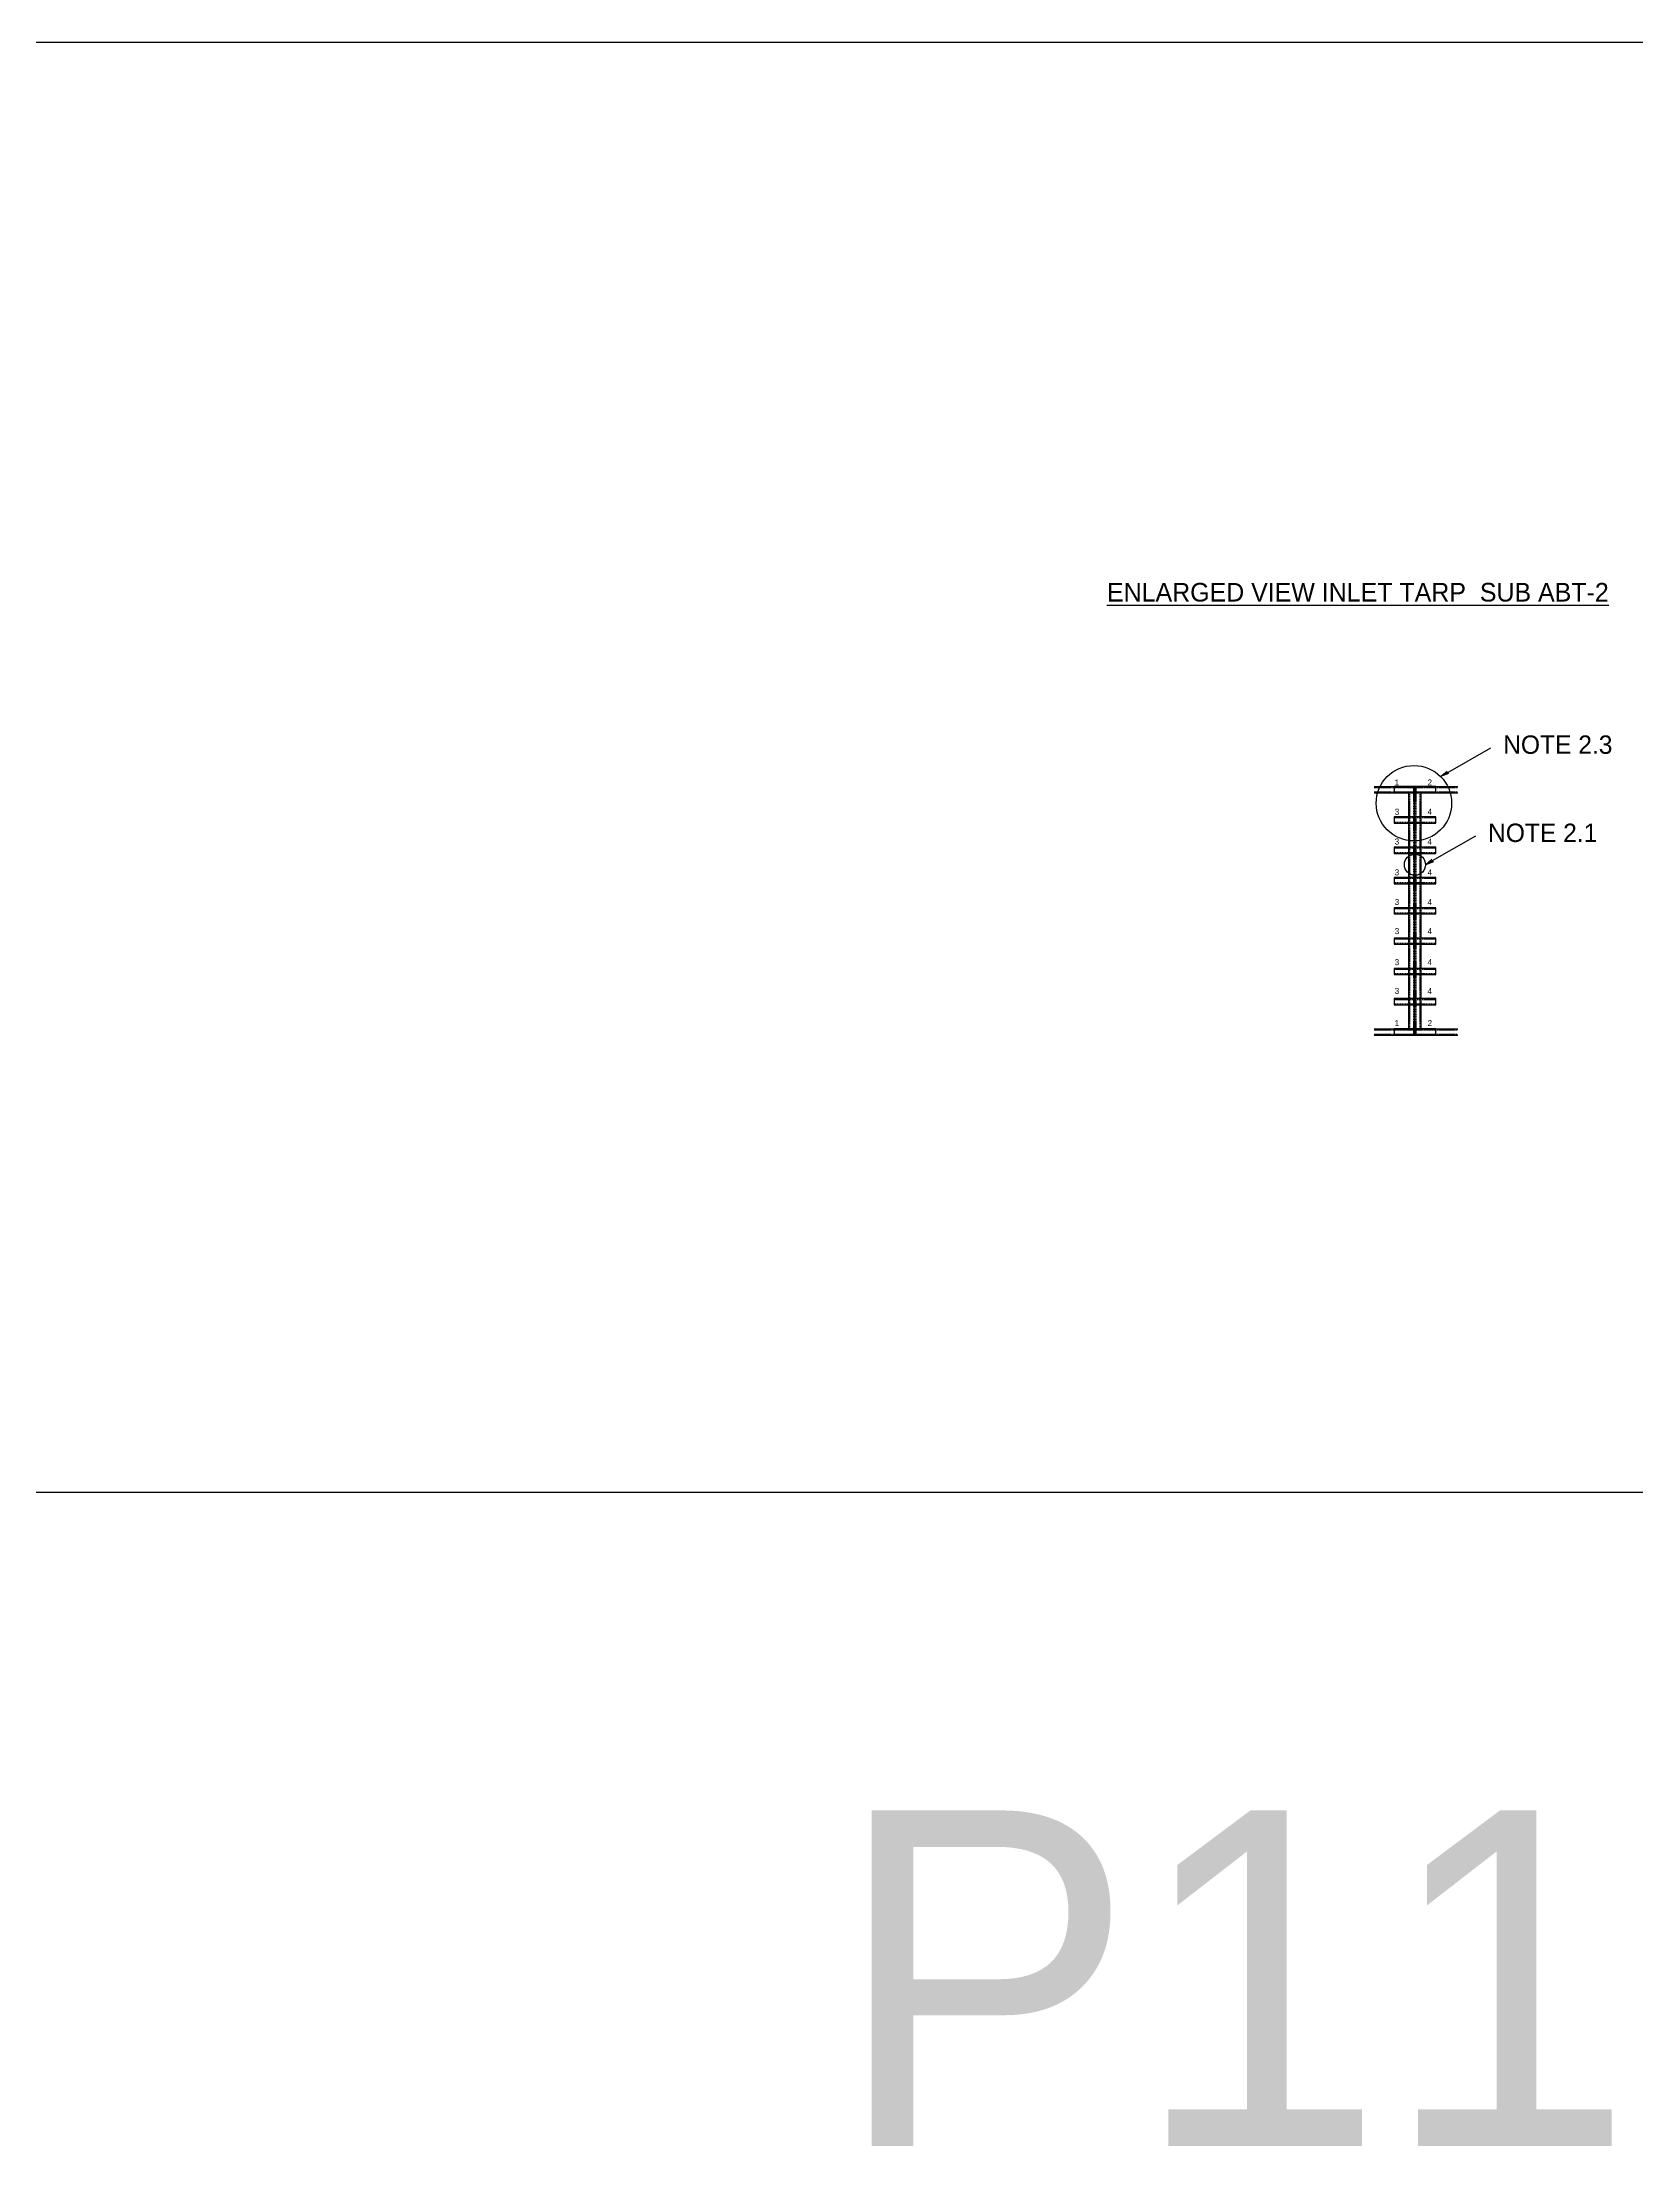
# Model space of a CAD drawing. Header units: inches. Extents: x 1631 to 16634, y 11819 to 13981.
# Drawn here: x 2244 to 2628, y 11838 to 12346 of the extents above; entities that cross this region are included whole.
import ezdxf

# ---------------------------------------------------------------- set-up
doc = ezdxf.new("R2010")
doc.units = ezdxf.units.IN
doc.header["$MEASUREMENT"] = 0
doc.linetypes.add('HIDDEN', pattern=[0.375, 0.25, -0.125])
for name, color, linetype in [('DIMENSION', 7, 'Continuous'), ('STECH', 7, 'HIDDEN'), ('TEXT', 7, 'Continuous'), ('WEBB', 5, 'Continuous')]:
    doc.layers.add(name, color=color, linetype=linetype)

# ---------------------------------------------------------------- blocks, each defined once
blk = doc.blocks.new('_OPEN')
at = {"color": 0, "linetype": 'ByBlock'}
for p, q in [((-1, 0.17), (0, 0)), ((0, 0), (-1, -0.17)), ((0, 0), (-1, 0))]:
    blk.add_line(p, q, dxfattribs=at)

msp = doc.modelspace()

# ---------------------------------------------------------------- linework, layer by layer
at = {"layer": 'STECH', "ltscale": 0.015}
for p, q in [((2564.97275, 12165.67283), (2585.20344, 12165.67283)), ((2564.97275, 12164.67283), (2585.20344, 12164.67283)), ((2574.85498, 12165.67283), (2569.85498, 12165.67283)), ((2569.85498, 12164.67283), (2574.85498, 12164.67283)), ((2573.60498, 12107.42283), (2573.60498, 12164.42283)), ((2574.60498, 12105.92283), (2574.60498, 12165.92283)), ((2579.85498, 12165.67283), (2574.85498, 12165.67283)), ((2574.85498, 12164.67283), (2579.85498, 12164.67283)), ((2575.10498, 12105.92283), (2575.10498, 12165.92283)), ((2576.10498, 12107.42283), (2576.10498, 12164.42283)), ((2574.85498, 12158.36033), (2569.85498, 12158.36033)), ((2569.85498, 12157.36033), (2574.85498, 12157.36033)), ((2579.85498, 12158.36033), (2574.85498, 12158.36033)), ((2574.85498, 12157.36033), (2579.85498, 12157.36033)), ((2574.85498, 12151.04783), (2569.85498, 12151.04783)), ((2569.85498, 12150.04783), (2574.85498, 12150.04783)), ((2579.85498, 12151.04783), (2574.85498, 12151.04783)), ((2574.85498, 12150.04783), (2579.85498, 12150.04783)), ((2574.85498, 12143.73533), (2569.85498, 12143.73533)), ((2569.85498, 12142.73533), (2574.85498, 12142.73533)), ((2579.85498, 12143.73533), (2574.85498, 12143.73533)), ((2574.85498, 12142.73533), (2579.85498, 12142.73533)), ((2574.85498, 12136.42283), (2569.85498, 12136.42283)), ((2569.85498, 12135.42283), (2574.85498, 12135.42283)), ((2579.85498, 12136.42283), (2574.85498, 12136.42283)), ((2574.85498, 12135.42283), (2579.85498, 12135.42283)), ((2574.85498, 12129.11033), (2569.85498, 12129.11033)), ((2569.85498, 12128.11033), (2574.85498, 12128.11033)), ((2579.85498, 12129.11033), (2574.85498, 12129.11033)), ((2574.85498, 12128.11033), (2579.85498, 12128.11033)), ((2574.85498, 12121.79783), (2569.85498, 12121.79783)), ((2579.85498, 12121.79783), (2574.85498, 12121.79783)), ((2569.85498, 12120.79783), (2574.85498, 12120.79783)), ((2574.85498, 12120.79783), (2579.85498, 12120.79783)), ((2574.85498, 12114.48533), (2569.85498, 12114.48533)), ((2569.85498, 12113.48533), (2574.85498, 12113.48533)), ((2579.85498, 12114.48533), (2574.85498, 12114.48533)), ((2574.85498, 12113.48533), (2579.85498, 12113.48533)), ((2564.97275, 12107.17283), (2585.20344, 12107.17283)), ((2564.97275, 12106.17283), (2585.20344, 12106.17283)), ((2574.85498, 12107.17283), (2569.85498, 12107.17283)), ((2569.85498, 12106.17283), (2574.85498, 12106.17283)), ((2579.85498, 12107.17283), (2574.85498, 12107.17283)), ((2574.85498, 12106.17283), (2579.85498, 12106.17283))]:
    msp.add_line(p, q, dxfattribs=at)
at = {"layer": 'TEXT'}
for p, q in [((2231.41637, 12345.62554), (2831.41637, 12345.62554)), ((2582.76526, 12169.35786), (2593.15361, 12175.30318)), ((2579.12177, 12148.07508), (2589.51013, 12154.0204)), ((2231.41637, 11995.62554), (2831.41637, 11995.62554))]:
    msp.add_line(p, q, dxfattribs=at)
for centre, radius in [((2574.60498, 12161.91508), 9.09941), ((2574.85498, 12147.06882), 2.53851)]:
    msp.add_circle(centre, radius, dxfattribs=at)
at = {"layer": 'WEBB'}
for p, q in [((2564.97275, 12165.92283), (2585.20344, 12165.92283)), ((2564.97275, 12164.42283), (2585.20344, 12164.42283)), ((2569.85498, 12165.92283), (2569.85498, 12164.42283)), ((2574.85498, 12165.92283), (2569.85498, 12165.92283)), ((2569.85498, 12164.42283), (2574.85498, 12164.42283)), ((2573.35498, 12107.42283), (2573.35498, 12164.42283)), ((2574.85498, 12105.92283), (2574.85498, 12165.92283)), ((2574.85498, 12165.92283), (2579.85498, 12165.92283)), ((2579.85498, 12165.92283), (2574.85498, 12165.92283)), ((2574.85498, 12164.42283), (2579.85498, 12164.42283)), ((2576.35498, 12107.42283), (2576.35498, 12164.42283)), ((2579.85498, 12164.42283), (2579.85498, 12165.92283)), ((2569.85498, 12158.61033), (2569.85498, 12157.11033)), ((2574.85498, 12158.61033), (2569.85498, 12158.61033)), ((2569.85498, 12157.11033), (2574.85498, 12157.11033)), ((2579.85498, 12158.61033), (2574.85498, 12158.61033)), ((2574.85498, 12157.11033), (2574.85498, 12156.65397)), ((2574.85498, 12157.11033), (2579.85498, 12157.11033)), ((2579.85498, 12157.11033), (2579.85498, 12158.61033)), ((2569.85498, 12151.29783), (2569.85498, 12149.79783)), ((2574.85498, 12151.29783), (2569.85498, 12151.29783)), ((2569.85498, 12149.79783), (2574.85498, 12149.79783)), ((2579.85498, 12151.29783), (2574.85498, 12151.29783)), ((2574.85498, 12149.79783), (2574.85498, 12149.68475)), ((2574.85498, 12149.79783), (2579.85498, 12149.79783)), ((2579.85498, 12149.79783), (2579.85498, 12151.29783)), ((2569.85498, 12143.98533), (2569.85498, 12142.48533)), ((2574.85498, 12143.98533), (2569.85498, 12143.98533)), ((2569.85498, 12142.48533), (2574.85498, 12142.48533)), ((2579.85498, 12143.98533), (2574.85498, 12143.98533)), ((2574.85498, 12142.48533), (2574.85498, 12142.22622)), ((2574.85498, 12142.48533), (2579.85498, 12142.48533)), ((2579.85498, 12142.48533), (2579.85498, 12143.98533)), ((2569.85498, 12136.67283), (2569.85498, 12135.17283)), ((2574.85498, 12136.67283), (2569.85498, 12136.67283)), ((2574.85498, 12136.67283), (2574.85498, 12135.17283)), ((2579.85498, 12136.67283), (2574.85498, 12136.67283)), ((2579.85498, 12135.17283), (2579.85498, 12136.67283)), ((2569.85498, 12135.17283), (2574.85498, 12135.17283)), ((2574.85498, 12135.17283), (2574.85498, 12134.8591)), ((2574.85498, 12135.17283), (2579.85498, 12135.17283)), ((2569.85498, 12129.36033), (2569.85498, 12127.86033)), ((2574.85498, 12129.36033), (2569.85498, 12129.36033)), ((2569.85498, 12127.86033), (2574.85498, 12127.86033)), ((2579.85498, 12129.36033), (2574.85498, 12129.36033)), ((2574.85498, 12127.86033), (2574.85498, 12127.60272)), ((2574.85498, 12127.86033), (2579.85498, 12127.86033)), ((2579.85498, 12127.86033), (2579.85498, 12129.36033)), ((2569.85498, 12122.04783), (2569.85498, 12120.54783)), ((2574.85498, 12122.04783), (2569.85498, 12122.04783)), ((2579.85498, 12122.04783), (2574.85498, 12122.04783)), ((2579.85498, 12120.54783), (2579.85498, 12122.04783)), ((2569.85498, 12120.54783), (2574.85498, 12120.54783)), ((2574.85498, 12120.54783), (2579.85498, 12120.54783)), ((2569.85498, 12114.73533), (2569.85498, 12113.23533)), ((2574.85498, 12114.73533), (2569.85498, 12114.73533)), ((2569.85498, 12113.23533), (2574.85498, 12113.23533)), ((2579.85498, 12114.73533), (2574.85498, 12114.73533)), ((2574.85498, 12113.23533), (2579.85498, 12113.23533)), ((2579.85498, 12113.23533), (2579.85498, 12114.73533)), ((2564.97275, 12107.42283), (2585.20344, 12107.42283)), ((2569.85498, 12107.42283), (2569.85498, 12105.92283)), ((2574.85498, 12107.42283), (2569.85498, 12107.42283)), ((2579.85498, 12107.42283), (2574.85498, 12107.42283)), ((2579.85498, 12105.92283), (2579.85498, 12107.42283)), ((2564.97275, 12105.92283), (2585.20344, 12105.92283)), ((2569.85498, 12105.92283), (2574.85498, 12105.92283)), ((2574.85498, 12105.92283), (2579.85498, 12105.92283))]:
    msp.add_line(p, q, dxfattribs=at)

# ---------------------------------------------------------------- block references
at = {"layer": 'TEXT', "xscale": 1.999999999999913, "yscale": 2, "zscale": 2, "rotation": 210.2086803419953}
for p in [(2581.03686, 12168.35156), (2577.39337, 12147.06878)]:
    msp.add_blockref('_OPEN', p, dxfattribs=at)

# ---------------------------------------------------------------- texts
at = {"layer": 'DIMENSION', "insert": (2500.55701, 12215.08623), "char_height": 4.5, "width": 325.0873952, "attachment_point": 1}
msp.add_mtext('{\\LENLARGED VIEW INLET TARP  SUB ABT-2}', dxfattribs=at)
at = {"layer": 'TEXT'}
for s, height, p in [('NOTE 2.3', 4.4353, (2596.12958, 12173.83579)), ('1', 1.45767, (2569.96622, 12166.19303)), ('2', 1.45767, (2577.89384, 12166.19303)), ('3', 1.45767, (2569.96622, 12159.11319)), ('4', 1.45767, (2577.89384, 12159.11319)), ('NOTE 2.1', 4.4353, (2592.4861, 12152.55301)), ('3', 1.45767, (2569.96622, 12151.93449)), ('4', 1.45767, (2577.89384, 12151.93449)), ('3', 1.45767, (2569.96622, 12144.49014)), ('4', 1.45767, (2577.89384, 12144.49014)), ('3', 1.45767, (2569.96622, 12137.33032)), ('4', 1.45767, (2577.89384, 12137.33032)), ('3', 1.45767, (2569.96622, 12130.31091)), ('4', 1.45767, (2577.89384, 12130.31091)), ('3', 1.45767, (2569.96622, 12122.82208)), ('4', 1.45767, (2577.89384, 12122.82208)), ('3', 1.45767, (2569.96622, 12115.87559)), ('4', 1.45767, (2577.89384, 12115.87559)), ('1', 1.45767, (2569.96622, 12108.11018)), ('2', 1.45767, (2577.89384, 12108.11018)), ('P11', 80.977854, (2434.88972, 11837.81919))]:
    msp.add_text(s, height=height, dxfattribs=at).set_placement(p)

doc.saveas('drawing.dxf')
